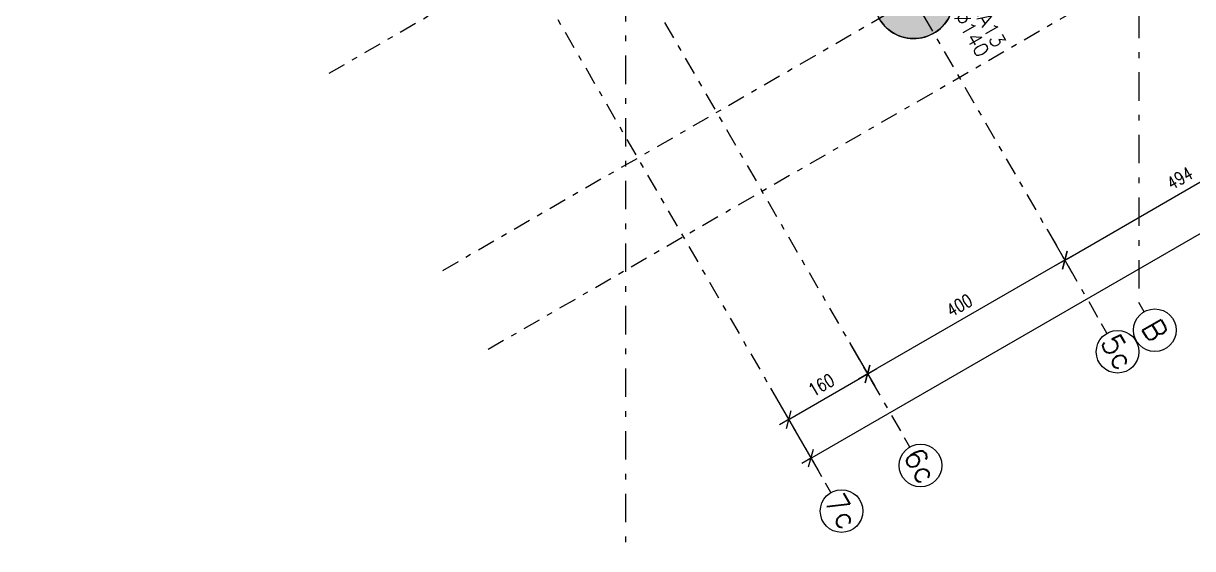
# Model space of a CAD drawing. Header units: metres. Extents: x 661733 to 661987, y 8168511 to 8168781.
# Drawn here: x 661893.99 to 661914.53, y 8168567.89 to 8168577.12 of the extents above; entities that cross this region are included whole.
import ezdxf
from ezdxf.enums import TextEntityAlignment as Align

# ---------------------------------------------------------------- set-up
doc = ezdxf.new("R2010")
doc.units = ezdxf.units.M
doc.header["$MEASUREMENT"] = 0
doc.linetypes.add('SPX-CAMPANARIO$0$DASHDOT2', pattern=[0.5, 0.25, -0.125, 0, -0.125])
doc.layers.get('0').update_dxf_attribs({"linetype": 'CONTINUOUS'})
doc.layers.get('Defpoints').update_dxf_attribs({"linetype": 'CONTINUOUS'})
for name, color, linetype in [('SPX-CAMPANARIO$0$SP 00 Me1', 9, 'SPX-CAMPANARIO$0$DASHDOT2'), ('SPX-CAMPANARIO$0$SP0Me1', 9, 'SPX-CAMPANARIO$0$DASHDOT2'), ('SPX-CAMPANARIO$0$SP1CRT1', 3, 'CONTINUOUS'), ('SPX-CAMPANARIO$0$SP1VST1', 2, 'CONTINUOUS'), ('SPX-CAMPANARIO$0$SP3HT2', 254, 'CONTINUOUS'), ('SPX-CAMPANARIO$0$SP4DIM1', 5, 'CONTINUOUS'), ('SPX-CAMPANARIO$0$SP4TXT 2', 2, 'CONTINUOUS')]:
    doc.layers.add(name, color=color, linetype=linetype)
doc.styles.add('SPX-CAMPANARIO$0$SP_T-Geral', font='romans.shx')
doc.styles.add('SPX-CAMPANARIO$0$SP_TD_w.8', font='romans.shx', dxfattribs={"width": 0.8})
doc.dimstyles.new('SPX-CAMPANARIO$0$SP_D125cm_18', dxfattribs={"dimtxt": 0.225, "dimasz": 0.025, "dimexe": 0.25, "dimexo": 0.125, "dimgap": 0.125, "dimtad": 1, "dimdec": 1, "dimlfac": 100, "dimdsep": 46, "dimtxsty": 'SPX-CAMPANARIO$0$SP_TD_w.8', "dimblk": 'SPX-CAMPANARIO$0$TIC', "dimcen": 0.0125, "dimdle": 0.125, "dimclrt": 2, "dimadec": 3, "dimazin": 2, "dimtfac": 1, "dimtdec": 1, "dimtmove": 0, "dimatfit": 3, "dimfxl": 0.2, "dimtolj": 1, "dimtzin": 0, "dimarcsym": 0})

# ---------------------------------------------------------------- blocks, each defined once
blk = doc.blocks.new('*U61')
at = {"layer": 'SPX-CAMPANARIO$0$SP 00 Me1', "color": 0, "linetype": 'Continuous'}
blk.add_line((0, -0.15), (0, 0), dxfattribs=at)
blk.add_circle((0, -0.45), 0.3, dxfattribs=at)
at = {"layer": 'SPX-CAMPANARIO$0$SP 00 Me1', "color": 0, "linetype": 'Continuous', "style": 'SPX-CAMPANARIO$0$SP_T-Geral'}
blk.add_attdef('EIXO?', text='', height=0.3, dxfattribs=at).set_placement((0, -0.45), align=Align.MIDDLE_CENTER)
blk = doc.blocks.new('SPX-CAMPANARIO$0$TIC')
at = {"color": 2, "linetype": 'Continuous'}
blk.add_line((4.6, 4.6), (-4.6, -4.6), dxfattribs=at)
at = {"color": 5}
blk.add_line((-1, 0), (7.5, 0), dxfattribs=at)
blk = doc.blocks.new('*D84')
at = {"layer": 'Defpoints', "color": 0, "linetype": 'Continuous', "transparency": 16777216}
for p in [(13.484, -8.939), (14.244, -8.939), (13.484, -10.539)]:
    blk.add_point(p, dxfattribs=at)
at = {"layer": 'SPX-CAMPANARIO$0$SP4DIM1', "color": 0, "linetype": 'Continuous', "lineweight": -2, "transparency": 16777216}
for p, q in [((13.609, -8.939), (14.494, -8.939)), ((14.244, -10.514), (14.244, -8.964)), ((13.609, -10.539), (14.494, -10.539))]:
    blk.add_line(p, q, dxfattribs=at)
at = {"layer": 'SPX-CAMPANARIO$0$SP4DIM1', "color": 0, "linetype": 'Continuous', "lineweight": -2, "transparency": 16777216, "xscale": 0.025, "yscale": 0.025, "zscale": 0.025}
for p, rotation in [((14.244, -8.939), 90), ((14.244, -10.539), 270)]:
    blk.add_blockref('SPX-CAMPANARIO$0$TIC', p, dxfattribs=dict(at, rotation=rotation))
at = {"layer": 'SPX-CAMPANARIO$0$SP4DIM1', "color": 2, "linetype": 'Continuous', "transparency": 16777216, "insert": (14.006, -9.739), "char_height": 0.225, "attachment_point": 5, "rotation": 90, "style": 'SPX-CAMPANARIO$0$SP_TD_w.8'}
blk.add_mtext('\\A1;160', dxfattribs=at)
blk = doc.blocks.new('*D85')
at = {"layer": 'Defpoints', "color": 0, "linetype": 'Continuous', "transparency": 16777216}
for p in [(13.484, -4.939), (13.484, -8.939), (14.244, -8.939)]:
    blk.add_point(p, dxfattribs=at)
at = {"layer": 'SPX-CAMPANARIO$0$SP4DIM1', "color": 0, "linetype": 'Continuous', "lineweight": -2, "transparency": 16777216}
for p, q in [((13.609, -4.939), (14.494, -4.939)), ((14.244, -4.964), (14.244, -8.914)), ((13.609, -8.939), (14.494, -8.939))]:
    blk.add_line(p, q, dxfattribs=at)
at = {"layer": 'SPX-CAMPANARIO$0$SP4DIM1', "color": 0, "linetype": 'Continuous', "lineweight": -2, "transparency": 16777216, "xscale": 0.025, "yscale": 0.025, "zscale": 0.025}
for p, rotation in [((14.244, -4.939), 90), ((14.244, -8.939), 270)]:
    blk.add_blockref('SPX-CAMPANARIO$0$TIC', p, dxfattribs=dict(at, rotation=rotation))
at = {"layer": 'SPX-CAMPANARIO$0$SP4DIM1', "color": 2, "linetype": 'Continuous', "transparency": 16777216, "insert": (14.006, -6.939), "char_height": 0.225, "attachment_point": 5, "rotation": 90, "style": 'SPX-CAMPANARIO$0$SP_TD_w.8'}
blk.add_mtext('\\A1;400', dxfattribs=at)
blk = doc.blocks.new('*D86')
at = {"layer": 'Defpoints', "color": 0, "linetype": 'Continuous', "transparency": 16777216}
for p in [(13.484, 0), (14.244, 0), (13.484, -4.939)]:
    blk.add_point(p, dxfattribs=at)
at = {"layer": 'SPX-CAMPANARIO$0$SP4DIM1', "color": 0, "linetype": 'Continuous', "lineweight": -2, "transparency": 16777216}
for p, q in [((13.609, 0), (14.494, 0)), ((14.244, -4.914), (14.244, -0.025)), ((13.609, -4.939), (14.494, -4.939))]:
    blk.add_line(p, q, dxfattribs=at)
at = {"layer": 'SPX-CAMPANARIO$0$SP4DIM1', "color": 0, "linetype": 'Continuous', "lineweight": -2, "transparency": 16777216, "xscale": 0.025, "yscale": 0.025, "zscale": 0.025}
for p, rotation in [((14.244, 0), 90), ((14.244, -4.939), 270)]:
    blk.add_blockref('SPX-CAMPANARIO$0$TIC', p, dxfattribs=dict(at, rotation=rotation))
at = {"layer": 'SPX-CAMPANARIO$0$SP4DIM1', "color": 2, "linetype": 'Continuous', "transparency": 16777216, "insert": (14.006, -2.47), "char_height": 0.225, "attachment_point": 5, "rotation": 90, "style": 'SPX-CAMPANARIO$0$SP_TD_w.8'}
blk.add_mtext('\\A1;494', dxfattribs=at)
blk = doc.blocks.new('*D90')
at = {"layer": 'Defpoints', "color": 0, "linetype": 'Continuous', "transparency": 16777216}
for p in [(14.267, 10.539), (15.027, 10.539), (14.267, -10.539)]:
    blk.add_point(p, dxfattribs=at)
at = {"layer": 'SPX-CAMPANARIO$0$SP4DIM1', "color": 0, "linetype": 'Continuous', "lineweight": -2, "transparency": 16777216}
for p, q in [((14.392, 10.539), (15.277, 10.539)), ((15.027, -10.514), (15.027, 10.514)), ((14.392, -10.539), (15.277, -10.539))]:
    blk.add_line(p, q, dxfattribs=at)
at = {"layer": 'SPX-CAMPANARIO$0$SP4DIM1', "color": 0, "linetype": 'Continuous', "lineweight": -2, "transparency": 16777216, "xscale": 0.025, "yscale": 0.025, "zscale": 0.025}
for p, rotation in [((15.027, 10.539), 90), ((15.027, -10.539), 270)]:
    blk.add_blockref('SPX-CAMPANARIO$0$TIC', p, dxfattribs=dict(at, rotation=rotation))
at = {"layer": 'SPX-CAMPANARIO$0$SP4DIM1', "color": 2, "linetype": 'Continuous', "transparency": 16777216, "insert": (14.789, 0), "char_height": 0.225, "attachment_point": 5, "rotation": 90, "style": 'SPX-CAMPANARIO$0$SP_TD_w.8'}
blk.add_mtext('\\A1;2108', dxfattribs=at)
blk = doc.blocks.new('*D91')
at = {"layer": 'Defpoints', "color": 0, "linetype": 'Continuous', "transparency": 16777216}
for p in [(10.539, 15.539), (12.403, 15.539), (11.2, 14.127), (-5.021, -14.639), (10.539, -14.639)]:
    blk.add_point(p, dxfattribs=at)
at = {"layer": 'SPX-CAMPANARIO$0$SP4DIM1', "color": 0, "linetype": 'Continuous', "lineweight": -2, "transparency": 16777216}
blk.add_arc((10.539, 12.312), 1.931, 60.7418, 89.2582, dxfattribs=at)
at = {"layer": 'SPX-CAMPANARIO$0$SP4DIM1', "color": 0, "linetype": 'Continuous', "lineweight": -2, "transparency": 16777216, "xscale": 0.025, "yscale": 0.025, "zscale": 0.025}
for p, rotation in [((10.539, 14.243), 179.6291151257718), ((11.505, 13.984), 330.3708836166287)]:
    blk.add_blockref('SPX-CAMPANARIO$0$TIC', p, dxfattribs=dict(at, rotation=rotation))
at = {"layer": 'SPX-CAMPANARIO$0$SP4DIM1', "color": 2, "linetype": 'Continuous', "transparency": 16777216, "insert": (11.101, 14.407), "char_height": 0.225, "attachment_point": 5, "rotation": 345, "style": 'SPX-CAMPANARIO$0$SP_TD_w.8'}
blk.add_mtext('\\A1;30°', dxfattribs=at)
blk = doc.blocks.new('SPX-CAMPANARIO$0$SP_P_140')
at = {"layer": 'SPX-CAMPANARIO$0$SP3HT2', "linetype": 'Continuous'}
h = blk.add_hatch(color=256, dxfattribs=at)
h.dxf.hatch_style = 1
edge = h.paths.add_edge_path()
edge.add_arc((0, 0), 0.7, 0, 360)
at = {"layer": 'Defpoints'}
for p, q in [((-0.05, 0), (0.05, 0)), ((0, -0.05), (0, 0.05))]:
    blk.add_line(p, q, dxfattribs=at)
at = {"layer": 'SPX-CAMPANARIO$0$SP1CRT1', "ltscale": 10}
blk.add_circle((0, 0), 0.7, dxfattribs=at)
blk = doc.blocks.new('SPX-CAMPANARIO$0$SP_EIXOS_CAMP')
at = {"layer": 'SPX-CAMPANARIO$0$SP0Me1', "ltscale": 1.25}
for p, q in [((4.9393, 15.5393), (4.9393, -14.6393)), ((8.9393, 15.5393), (8.9393, -14.6393)), ((10.5393, 15.5393), (10.5393, -14.6393)), ((-14.6393, -4.9393), (15.5393, -4.9393)), ((-14.6393, -8.9393), (15.5393, -8.9393)), ((-14.6393, -10.5393), (15.5393, -10.5393))]:
    blk.add_line(p, q, dxfattribs=at)
at = {"layer": 'SPX-CAMPANARIO$0$SP0Me1', "ltscale": 2}
for p, q in [((-14.6393, 13.2387), (15.5393, -4.185)), ((-14.6393, 2.8246), (15.5393, -14.5991))]:
    blk.add_line(p, q, dxfattribs=at)
at = {"layer": 'SPX-CAMPANARIO$0$SP0Me1'}
ref = blk.add_blockref('*U61', (15.5393, -4.185), dxfattribs=dict(at, xscale=1.25, yscale=1.25, zscale=1.25, rotation=90))
ref.add_attrib('EIXO?', 'B', dxfattribs={"layer": 'SPX-CAMPANARIO$0$SP 00 Me1', "color": 0, "linetype": 'Continuous', "height": 0.375, "rotation": 0, "style": 'SPX-CAMPANARIO$0$SP_T-Geral'}).set_placement((16.1018, -4.185), align=Align.MIDDLE_CENTER)
ref = blk.add_blockref('*U61', (15.5393, -4.9393), dxfattribs=dict(at, xscale=1.25, yscale=1.25, zscale=1.25, rotation=90))
ref.add_attrib('EIXO?', '5c', dxfattribs={"layer": 'SPX-CAMPANARIO$0$SP 00 Me1', "color": 0, "linetype": 'Continuous', "height": 0.375, "rotation": 0, "style": 'SPX-CAMPANARIO$0$SP_T-Geral'}).set_placement((16.1018, -4.9393), align=Align.MIDDLE_CENTER)
ref = blk.add_blockref('*U61', (15.5393, -8.9393), dxfattribs=dict(at, xscale=1.25, yscale=1.25, zscale=1.25, rotation=90))
ref.add_attrib('EIXO?', '6c', dxfattribs={"layer": 'SPX-CAMPANARIO$0$SP 00 Me1', "color": 0, "linetype": 'Continuous', "height": 0.375, "rotation": 0, "style": 'SPX-CAMPANARIO$0$SP_T-Geral'}).set_placement((16.1018, -8.9393), align=Align.MIDDLE_CENTER)
ref = blk.add_blockref('*U61', (15.5393, -10.5393), dxfattribs=dict(at, xscale=1.25, yscale=1.25, zscale=1.25, rotation=90))
ref.add_attrib('EIXO?', '7c', dxfattribs={"layer": 'SPX-CAMPANARIO$0$SP 00 Me1', "color": 0, "linetype": 'Continuous', "height": 0.375, "rotation": 0, "style": 'SPX-CAMPANARIO$0$SP_T-Geral'}).set_placement((16.1018, -10.5393), align=Align.MIDDLE_CENTER)
at = {"layer": 'SPX-CAMPANARIO$0$SP4DIM1', "linetype": 'Continuous'}
dim = blk.add_angular_dim_2l(base=(11.1998, 14.1265), line1=((10.5393, 15.5393), (10.5393, -14.6393)), line2=((12.4027, 15.5393), (-5.021, -14.6393)), dimstyle='SPX-CAMPANARIO$0$SP_D125cm_18', dxfattribs=at)
dim.commit()
dim.dimension.update_dxf_attribs({"geometry": '*D91', "text_midpoint": (11.1006, 14.4066)})
for base, p1, p2, picture, middle in [((15.0265, 10.5393), (14.2667, -10.5393), (14.2667, 10.5393), '*D90', (14.789, 0)), ((14.2438, 0), (13.484, -4.9393), (13.484, 0), '*D86', (14.0063, -2.4697))]:
    dim = blk.add_linear_dim(base=base, p1=p1, p2=p2, angle=90, dimstyle='SPX-CAMPANARIO$0$SP_D125cm_18', override={"dimdec": 0}, dxfattribs=at)
    dim.commit()
    dim.dimension.update_dxf_attribs({"geometry": picture, "text_midpoint": middle})
for p1, angle, picture, middle in [((13.484, -4.9393), 270, '*D85', (14.0063, -6.9393)), ((13.484, -10.5393), 90, '*D84', (14.0063, -9.7393))]:
    dim = blk.add_linear_dim(base=(14.2438, -8.9393), p1=p1, p2=(13.484, -8.9393), angle=angle, dimstyle='SPX-CAMPANARIO$0$SP_D125cm_18', dxfattribs=at)
    dim.commit()
    dim.dimension.update_dxf_attribs({"geometry": picture, "text_midpoint": middle})
blk = doc.blocks.new('SPX-CAMPANARIO')
at = {"layer": 'SPX-CAMPANARIO$0$SP1VST1'}
blk.add_lwpolyline([(661917.7264, 8168581.9622, 1.2444015), (661918.3931, 8168583.1577), (661919.4951, 8168587.2704, 1.2371466), (661919.5154, 8168588.6391), (661915.239, 8168596.0462, 1.2371466), (661914.0434, 8168596.713), (661909.9308, 8168597.8149, 1.2371465), (661908.562, 8168597.8353), (661901.1549, 8168593.5588, 1.2371465), (661900.4882, 8168592.3633), (661899.3862, 8168588.2506, 1.2371466), (661899.3659, 8168586.8819), (661903.6423, 8168579.4748, 1.2371466), (661904.8379, 8168578.808), (661908.9505, 8168577.706, 1.2371466), (661910.3193, 8168577.6857), (661917.7264, 8168581.9622)], format="xyb", dxfattribs=at)
at = {"layer": 'SPX-CAMPANARIO$0$SP 00 Me1', "linetype": 'Continuous', "rotation": 300.000000039103}
blk.add_blockref('SPX-CAMPANARIO$0$SP_EIXOS_CAMP', (661909.4407, 8168587.7605), dxfattribs=at)
at = {"layer": 'SPX-CAMPANARIO$0$SP1CRT1', "rotation": 120.0000000330993}
blk.add_blockref('SPX-CAMPANARIO$0$SP_P_140', (661909.6327, 8168577.5491), dxfattribs=at)
at = {"layer": 'SPX-CAMPANARIO$0$SP4TXT 2', "insert": (661911.0104, 8168576.641), "char_height": 0.25, "attachment_point": 6, "rotation": 300, "line_spacing_factor": 0.8, "style": 'SPX-CAMPANARIO$0$SP_T-Geral'}
blk.add_mtext('PCA13\\P%%C140', dxfattribs=at)

msp = doc.modelspace()

# ---------------------------------------------------------------- block references
msp.add_blockref('SPX-CAMPANARIO', (0, 0))

doc.saveas('drawing.dxf')
